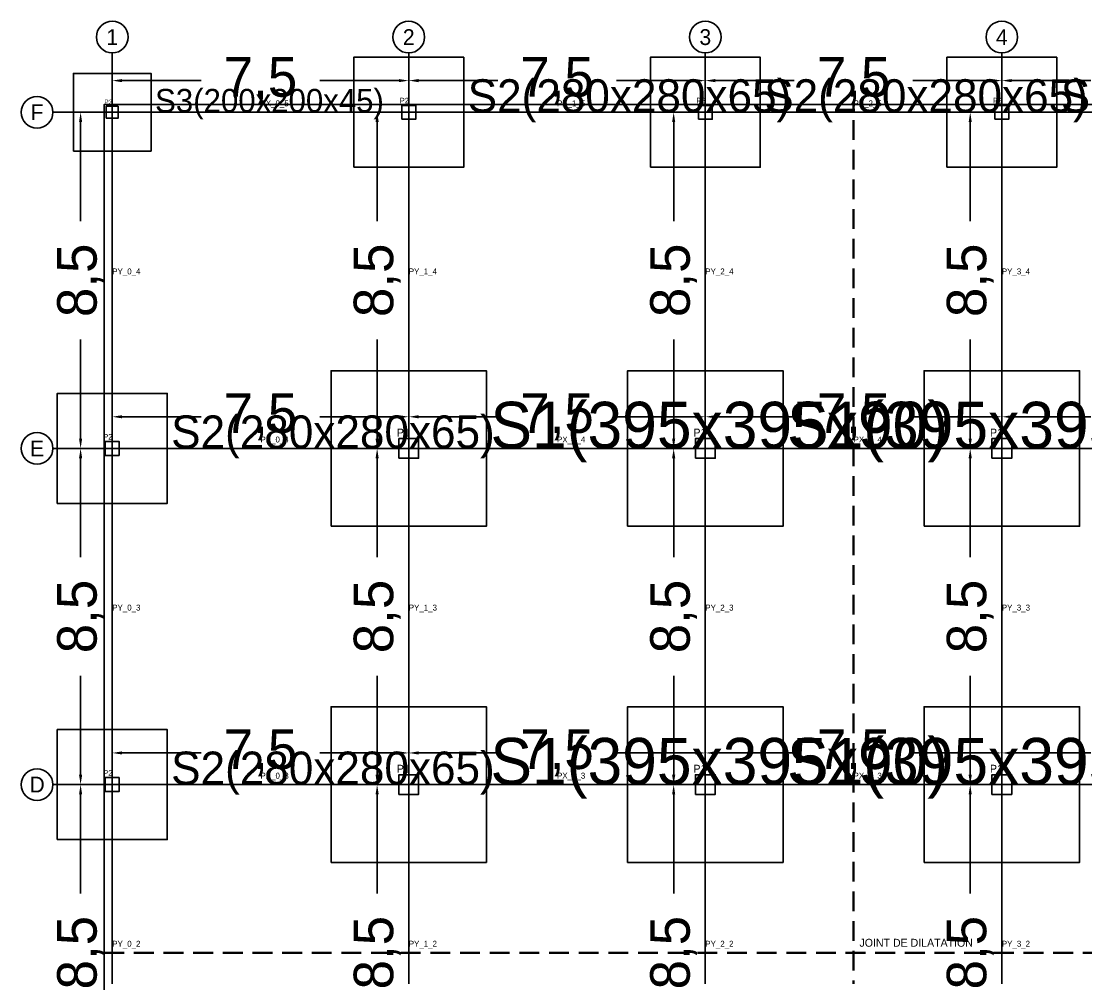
# Model space of a CAD drawing. Header units: metres. Extents: x -2.3 to 47.1, y -3.6 to 44.8.
# Drawn here: x -2.3 to 24.62, y 20.62 to 44.8 of the extents above; entities that cross this region are included whole.
import ezdxf
from ezdxf.enums import TextEntityAlignment as Align

# ---------------------------------------------------------------- set-up
doc = ezdxf.new("R2010")
doc.units = ezdxf.units.M
doc.linetypes.add('DASHED', pattern=[0.75, 0.5, -0.25])
for name, color, linetype in [('ANNOTATIONS', 7, 'Continuous'), ('AXES_REPERES', 9, 'Continuous'), ('CHAINAGE', 3, 'Continuous'), ('COTATIONS', 7, 'Continuous'), ('DALLAGE', 8, 'Continuous'), ('JOINTS_DILATATION', 30, 'DASHED'), ('POTEAUX', 1, 'Continuous'), ('POUTRES', 4, 'Continuous'), ('SEMELLES', 5, 'Continuous')]:
    doc.layers.add(name, color=color, linetype=linetype)
doc.dimstyles.get("Standard").update_dxf_attribs({"dimtxt": 2.5, "dimasz": 2.5, "dimexe": 1.25, "dimexo": 0.625, "dimtad": 1, "dimcen": 2.5, "dimazin": 3, "dimtfac": 1, "dimtmove": 0, "dimatfit": 3})

# ---------------------------------------------------------------- blocks, each defined once
blk = doc.blocks.new('_CLOSEDFILLED')
at = {"color": 0, "linetype": 'BYBLOCK'}
blk.add_solid([(-1, 0.16), (0, 0), (-1, -0.16)], dxfattribs=at)
blk = doc.blocks.new('*D6')
for p, q in [((0, 25.5), (-0.8, 25.5)), ((-0.8, 22.75), (-0.8, 25.25)), ((-0.8, 17.25), (-0.8, 19.75)), ((0, 17), (-0.8, 17))]:
    blk.add_line(p, q)
at = {"layer": 'Defpoints'}
for p in [(0, 25.5), (-0.8, 17), (0, 17)]:
    blk.add_point(p, dxfattribs=at)
at = {"layer": 'COTATIONS', "xscale": 0.25, "yscale": 0.25}
for p, rotation in [((-0.8, 25.5), 90), ((-0.8, 17), 270)]:
    blk.add_blockref('_CLOSEDFILLED', p, dxfattribs=dict(at, rotation=rotation))
at = {"layer": 'COTATIONS', "insert": (-0.8, 21.25), "char_height": 1, "attachment_point": 5, "rotation": 90}
blk.add_mtext('8,5', dxfattribs=at)
blk = doc.blocks.new('*D7')
for p, q in [((0, 25.5), (0, 26.3)), ((0.25, 26.3), (2.25, 26.3)), ((5.25, 26.3), (7.25, 26.3)), ((7.5, 25.5), (7.5, 26.3))]:
    blk.add_line(p, q)
at = {"layer": 'Defpoints'}
for p in [(0, 26.3), (0, 25.5), (7.5, 25.5)]:
    blk.add_point(p, dxfattribs=at)
at = {"layer": 'COTATIONS', "xscale": 0.25, "yscale": 0.25, "rotation": 180}
blk.add_blockref('_CLOSEDFILLED', (0, 26.3), dxfattribs=at)
at = {"layer": 'COTATIONS', "xscale": 0.25, "yscale": 0.25}
blk.add_blockref('_CLOSEDFILLED', (7.5, 26.3), dxfattribs=at)
at = {"layer": 'COTATIONS', "insert": (3.75, 26.3), "char_height": 1, "attachment_point": 5}
blk.add_mtext('7,5', dxfattribs=at)
blk = doc.blocks.new('*D8')
for p, q in [((0, 34), (-0.8, 34)), ((-0.8, 31.25), (-0.8, 33.75)), ((-0.8, 25.75), (-0.8, 28.25)), ((0, 25.5), (-0.8, 25.5))]:
    blk.add_line(p, q)
at = {"layer": 'Defpoints'}
for p in [(0, 34), (-0.8, 25.5), (0, 25.5)]:
    blk.add_point(p, dxfattribs=at)
at = {"layer": 'COTATIONS', "xscale": 0.25, "yscale": 0.25}
for p, rotation in [((-0.8, 34), 90), ((-0.8, 25.5), 270)]:
    blk.add_blockref('_CLOSEDFILLED', p, dxfattribs=dict(at, rotation=rotation))
at = {"layer": 'COTATIONS', "insert": (-0.8, 29.75), "char_height": 1, "attachment_point": 5, "rotation": 90}
blk.add_mtext('8,5', dxfattribs=at)
blk = doc.blocks.new('*D9')
for p, q in [((0, 34), (0, 34.8)), ((0.25, 34.8), (2.25, 34.8)), ((5.25, 34.8), (7.25, 34.8)), ((7.5, 34), (7.5, 34.8))]:
    blk.add_line(p, q)
at = {"layer": 'Defpoints'}
for p in [(0, 34.8), (0, 34), (7.5, 34)]:
    blk.add_point(p, dxfattribs=at)
at = {"layer": 'COTATIONS', "xscale": 0.25, "yscale": 0.25, "rotation": 180}
blk.add_blockref('_CLOSEDFILLED', (0, 34.8), dxfattribs=at)
at = {"layer": 'COTATIONS', "xscale": 0.25, "yscale": 0.25}
blk.add_blockref('_CLOSEDFILLED', (7.5, 34.8), dxfattribs=at)
at = {"layer": 'COTATIONS', "insert": (3.75, 34.8), "char_height": 1, "attachment_point": 5}
blk.add_mtext('7,5', dxfattribs=at)
blk = doc.blocks.new('*D10')
for p, q in [((0, 42.5), (-0.8, 42.5)), ((-0.8, 39.75), (-0.8, 42.25)), ((-0.8, 34.25), (-0.8, 36.75)), ((0, 34), (-0.8, 34))]:
    blk.add_line(p, q)
at = {"layer": 'Defpoints'}
for p in [(0, 42.5), (-0.8, 34), (0, 34)]:
    blk.add_point(p, dxfattribs=at)
at = {"layer": 'COTATIONS', "xscale": 0.25, "yscale": 0.25}
for p, rotation in [((-0.8, 42.5), 90), ((-0.8, 34), 270)]:
    blk.add_blockref('_CLOSEDFILLED', p, dxfattribs=dict(at, rotation=rotation))
at = {"layer": 'COTATIONS', "insert": (-0.8, 38.25), "char_height": 1, "attachment_point": 5, "rotation": 90}
blk.add_mtext('8,5', dxfattribs=at)
blk = doc.blocks.new('*D11')
for p, q in [((0, 42.5), (0, 43.3)), ((0.25, 43.3), (2.25, 43.3)), ((5.25, 43.3), (7.25, 43.3)), ((7.5, 42.5), (7.5, 43.3))]:
    blk.add_line(p, q)
at = {"layer": 'Defpoints'}
for p in [(0, 43.3), (0, 42.5), (7.5, 42.5)]:
    blk.add_point(p, dxfattribs=at)
at = {"layer": 'COTATIONS', "xscale": 0.25, "yscale": 0.25, "rotation": 180}
blk.add_blockref('_CLOSEDFILLED', (0, 43.3), dxfattribs=at)
at = {"layer": 'COTATIONS', "xscale": 0.25, "yscale": 0.25}
blk.add_blockref('_CLOSEDFILLED', (7.5, 43.3), dxfattribs=at)
at = {"layer": 'COTATIONS', "insert": (3.75, 43.3), "char_height": 1, "attachment_point": 5}
blk.add_mtext('7,5', dxfattribs=at)
blk = doc.blocks.new('*D17')
for p, q in [((7.5, 25.5), (6.7, 25.5)), ((6.7, 22.75), (6.7, 25.25)), ((6.7, 17.25), (6.7, 19.75)), ((7.5, 17), (6.7, 17))]:
    blk.add_line(p, q)
at = {"layer": 'Defpoints'}
for p in [(7.5, 25.5), (6.7, 17), (7.5, 17)]:
    blk.add_point(p, dxfattribs=at)
at = {"layer": 'COTATIONS', "xscale": 0.25, "yscale": 0.25}
for p, rotation in [((6.7, 25.5), 90), ((6.7, 17), 270)]:
    blk.add_blockref('_CLOSEDFILLED', p, dxfattribs=dict(at, rotation=rotation))
at = {"layer": 'COTATIONS', "insert": (6.7, 21.25), "char_height": 1, "attachment_point": 5, "rotation": 90}
blk.add_mtext('8,5', dxfattribs=at)
blk = doc.blocks.new('*D18')
for p, q in [((7.5, 25.5), (7.5, 26.3)), ((7.75, 26.3), (9.75, 26.3)), ((12.75, 26.3), (14.75, 26.3)), ((15, 25.5), (15, 26.3))]:
    blk.add_line(p, q)
at = {"layer": 'Defpoints'}
for p in [(7.5, 26.3), (7.5, 25.5), (15, 25.5)]:
    blk.add_point(p, dxfattribs=at)
at = {"layer": 'COTATIONS', "xscale": 0.25, "yscale": 0.25, "rotation": 180}
blk.add_blockref('_CLOSEDFILLED', (7.5, 26.3), dxfattribs=at)
at = {"layer": 'COTATIONS', "xscale": 0.25, "yscale": 0.25}
blk.add_blockref('_CLOSEDFILLED', (15, 26.3), dxfattribs=at)
at = {"layer": 'COTATIONS', "insert": (11.25, 26.3), "char_height": 1, "attachment_point": 5}
blk.add_mtext('7,5', dxfattribs=at)
blk = doc.blocks.new('*D19')
for p, q in [((7.5, 34), (6.7, 34)), ((6.7, 31.25), (6.7, 33.75)), ((6.7, 25.75), (6.7, 28.25)), ((7.5, 25.5), (6.7, 25.5))]:
    blk.add_line(p, q)
at = {"layer": 'Defpoints'}
for p in [(7.5, 34), (6.7, 25.5), (7.5, 25.5)]:
    blk.add_point(p, dxfattribs=at)
at = {"layer": 'COTATIONS', "xscale": 0.25, "yscale": 0.25}
for p, rotation in [((6.7, 34), 90), ((6.7, 25.5), 270)]:
    blk.add_blockref('_CLOSEDFILLED', p, dxfattribs=dict(at, rotation=rotation))
at = {"layer": 'COTATIONS', "insert": (6.7, 29.75), "char_height": 1, "attachment_point": 5, "rotation": 90}
blk.add_mtext('8,5', dxfattribs=at)
blk = doc.blocks.new('*D20')
for p, q in [((7.5, 34), (7.5, 34.8)), ((7.75, 34.8), (9.75, 34.8)), ((12.75, 34.8), (14.75, 34.8)), ((15, 34), (15, 34.8))]:
    blk.add_line(p, q)
at = {"layer": 'Defpoints'}
for p in [(7.5, 34.8), (7.5, 34), (15, 34)]:
    blk.add_point(p, dxfattribs=at)
at = {"layer": 'COTATIONS', "xscale": 0.25, "yscale": 0.25, "rotation": 180}
blk.add_blockref('_CLOSEDFILLED', (7.5, 34.8), dxfattribs=at)
at = {"layer": 'COTATIONS', "xscale": 0.25, "yscale": 0.25}
blk.add_blockref('_CLOSEDFILLED', (15, 34.8), dxfattribs=at)
at = {"layer": 'COTATIONS', "insert": (11.25, 34.8), "char_height": 1, "attachment_point": 5}
blk.add_mtext('7,5', dxfattribs=at)
blk = doc.blocks.new('*D21')
for p, q in [((7.5, 42.5), (6.7, 42.5)), ((6.7, 39.75), (6.7, 42.25)), ((6.7, 34.25), (6.7, 36.75)), ((7.5, 34), (6.7, 34))]:
    blk.add_line(p, q)
at = {"layer": 'Defpoints'}
for p in [(7.5, 42.5), (6.7, 34), (7.5, 34)]:
    blk.add_point(p, dxfattribs=at)
at = {"layer": 'COTATIONS', "xscale": 0.25, "yscale": 0.25}
for p, rotation in [((6.7, 42.5), 90), ((6.7, 34), 270)]:
    blk.add_blockref('_CLOSEDFILLED', p, dxfattribs=dict(at, rotation=rotation))
at = {"layer": 'COTATIONS', "insert": (6.7, 38.25), "char_height": 1, "attachment_point": 5, "rotation": 90}
blk.add_mtext('8,5', dxfattribs=at)
blk = doc.blocks.new('*D22')
for p, q in [((7.5, 42.5), (7.5, 43.3)), ((7.75, 43.3), (9.75, 43.3)), ((12.75, 43.3), (14.75, 43.3)), ((15, 42.5), (15, 43.3))]:
    blk.add_line(p, q)
at = {"layer": 'Defpoints'}
for p in [(7.5, 43.3), (7.5, 42.5), (15, 42.5)]:
    blk.add_point(p, dxfattribs=at)
at = {"layer": 'COTATIONS', "xscale": 0.25, "yscale": 0.25, "rotation": 180}
blk.add_blockref('_CLOSEDFILLED', (7.5, 43.3), dxfattribs=at)
at = {"layer": 'COTATIONS', "xscale": 0.25, "yscale": 0.25}
blk.add_blockref('_CLOSEDFILLED', (15, 43.3), dxfattribs=at)
at = {"layer": 'COTATIONS', "insert": (11.25, 43.3), "char_height": 1, "attachment_point": 5}
blk.add_mtext('7,5', dxfattribs=at)
blk = doc.blocks.new('*D28')
for p, q in [((15, 25.5), (14.2, 25.5)), ((14.2, 22.75), (14.2, 25.25)), ((14.2, 17.25), (14.2, 19.75)), ((15, 17), (14.2, 17))]:
    blk.add_line(p, q)
at = {"layer": 'Defpoints'}
for p in [(15, 25.5), (14.2, 17), (15, 17)]:
    blk.add_point(p, dxfattribs=at)
at = {"layer": 'COTATIONS', "xscale": 0.25, "yscale": 0.25}
for p, rotation in [((14.2, 25.5), 90), ((14.2, 17), 270)]:
    blk.add_blockref('_CLOSEDFILLED', p, dxfattribs=dict(at, rotation=rotation))
at = {"layer": 'COTATIONS', "insert": (14.2, 21.25), "char_height": 1, "attachment_point": 5, "rotation": 90}
blk.add_mtext('8,5', dxfattribs=at)
blk = doc.blocks.new('*D29')
for p, q in [((15, 25.5), (15, 26.3)), ((15.25, 26.3), (17.25, 26.3)), ((20.25, 26.3), (22.25, 26.3)), ((22.5, 25.5), (22.5, 26.3))]:
    blk.add_line(p, q)
at = {"layer": 'Defpoints'}
for p in [(15, 26.3), (15, 25.5), (22.5, 25.5)]:
    blk.add_point(p, dxfattribs=at)
at = {"layer": 'COTATIONS', "xscale": 0.25, "yscale": 0.25, "rotation": 180}
blk.add_blockref('_CLOSEDFILLED', (15, 26.3), dxfattribs=at)
at = {"layer": 'COTATIONS', "xscale": 0.25, "yscale": 0.25}
blk.add_blockref('_CLOSEDFILLED', (22.5, 26.3), dxfattribs=at)
at = {"layer": 'COTATIONS', "insert": (18.75, 26.3), "char_height": 1, "attachment_point": 5}
blk.add_mtext('7,5', dxfattribs=at)
blk = doc.blocks.new('*D30')
for p, q in [((15, 34), (14.2, 34)), ((14.2, 31.25), (14.2, 33.75)), ((14.2, 25.75), (14.2, 28.25)), ((15, 25.5), (14.2, 25.5))]:
    blk.add_line(p, q)
at = {"layer": 'Defpoints'}
for p in [(15, 34), (14.2, 25.5), (15, 25.5)]:
    blk.add_point(p, dxfattribs=at)
at = {"layer": 'COTATIONS', "xscale": 0.25, "yscale": 0.25}
for p, rotation in [((14.2, 34), 90), ((14.2, 25.5), 270)]:
    blk.add_blockref('_CLOSEDFILLED', p, dxfattribs=dict(at, rotation=rotation))
at = {"layer": 'COTATIONS', "insert": (14.2, 29.75), "char_height": 1, "attachment_point": 5, "rotation": 90}
blk.add_mtext('8,5', dxfattribs=at)
blk = doc.blocks.new('*D31')
for p, q in [((15, 34), (15, 34.8)), ((15.25, 34.8), (17.25, 34.8)), ((20.25, 34.8), (22.25, 34.8)), ((22.5, 34), (22.5, 34.8))]:
    blk.add_line(p, q)
at = {"layer": 'Defpoints'}
for p in [(15, 34.8), (15, 34), (22.5, 34)]:
    blk.add_point(p, dxfattribs=at)
at = {"layer": 'COTATIONS', "xscale": 0.25, "yscale": 0.25, "rotation": 180}
blk.add_blockref('_CLOSEDFILLED', (15, 34.8), dxfattribs=at)
at = {"layer": 'COTATIONS', "xscale": 0.25, "yscale": 0.25}
blk.add_blockref('_CLOSEDFILLED', (22.5, 34.8), dxfattribs=at)
at = {"layer": 'COTATIONS', "insert": (18.75, 34.8), "char_height": 1, "attachment_point": 5}
blk.add_mtext('7,5', dxfattribs=at)
blk = doc.blocks.new('*D32')
for p, q in [((15, 42.5), (14.2, 42.5)), ((14.2, 39.75), (14.2, 42.25)), ((14.2, 34.25), (14.2, 36.75)), ((15, 34), (14.2, 34))]:
    blk.add_line(p, q)
at = {"layer": 'Defpoints'}
for p in [(15, 42.5), (14.2, 34), (15, 34)]:
    blk.add_point(p, dxfattribs=at)
at = {"layer": 'COTATIONS', "xscale": 0.25, "yscale": 0.25}
for p, rotation in [((14.2, 42.5), 90), ((14.2, 34), 270)]:
    blk.add_blockref('_CLOSEDFILLED', p, dxfattribs=dict(at, rotation=rotation))
at = {"layer": 'COTATIONS', "insert": (14.2, 38.25), "char_height": 1, "attachment_point": 5, "rotation": 90}
blk.add_mtext('8,5', dxfattribs=at)
blk = doc.blocks.new('*D33')
for p, q in [((15, 42.5), (15, 43.3)), ((15.25, 43.3), (17.25, 43.3)), ((20.25, 43.3), (22.25, 43.3)), ((22.5, 42.5), (22.5, 43.3))]:
    blk.add_line(p, q)
at = {"layer": 'Defpoints'}
for p in [(15, 43.3), (15, 42.5), (22.5, 42.5)]:
    blk.add_point(p, dxfattribs=at)
at = {"layer": 'COTATIONS', "xscale": 0.25, "yscale": 0.25, "rotation": 180}
blk.add_blockref('_CLOSEDFILLED', (15, 43.3), dxfattribs=at)
at = {"layer": 'COTATIONS', "xscale": 0.25, "yscale": 0.25}
blk.add_blockref('_CLOSEDFILLED', (22.5, 43.3), dxfattribs=at)
at = {"layer": 'COTATIONS', "insert": (18.75, 43.3), "char_height": 1, "attachment_point": 5}
blk.add_mtext('7,5', dxfattribs=at)
blk = doc.blocks.new('*D39')
for p, q in [((22.5, 25.5), (21.7, 25.5)), ((21.7, 22.75), (21.7, 25.25)), ((21.7, 17.25), (21.7, 19.75)), ((22.5, 17), (21.7, 17))]:
    blk.add_line(p, q)
at = {"layer": 'Defpoints'}
for p in [(22.5, 25.5), (21.7, 17), (22.5, 17)]:
    blk.add_point(p, dxfattribs=at)
at = {"layer": 'COTATIONS', "xscale": 0.25, "yscale": 0.25}
for p, rotation in [((21.7, 25.5), 90), ((21.7, 17), 270)]:
    blk.add_blockref('_CLOSEDFILLED', p, dxfattribs=dict(at, rotation=rotation))
at = {"layer": 'COTATIONS', "insert": (21.7, 21.25), "char_height": 1, "attachment_point": 5, "rotation": 90}
blk.add_mtext('8,5', dxfattribs=at)
blk = doc.blocks.new('*D40')
for p, q in [((22.5, 25.5), (22.5, 26.3)), ((22.75, 26.3), (24.75, 26.3)), ((27.75, 26.3), (29.75, 26.3)), ((30, 25.5), (30, 26.3))]:
    blk.add_line(p, q)
at = {"layer": 'Defpoints'}
for p in [(22.5, 26.3), (22.5, 25.5), (30, 25.5)]:
    blk.add_point(p, dxfattribs=at)
at = {"layer": 'COTATIONS', "xscale": 0.25, "yscale": 0.25, "rotation": 180}
blk.add_blockref('_CLOSEDFILLED', (22.5, 26.3), dxfattribs=at)
at = {"layer": 'COTATIONS', "xscale": 0.25, "yscale": 0.25}
blk.add_blockref('_CLOSEDFILLED', (30, 26.3), dxfattribs=at)
at = {"layer": 'COTATIONS', "insert": (26.25, 26.3), "char_height": 1, "attachment_point": 5}
blk.add_mtext('7,5', dxfattribs=at)
blk = doc.blocks.new('*D41')
for p, q in [((22.5, 34), (21.7, 34)), ((21.7, 31.25), (21.7, 33.75)), ((21.7, 25.75), (21.7, 28.25)), ((22.5, 25.5), (21.7, 25.5))]:
    blk.add_line(p, q)
at = {"layer": 'Defpoints'}
for p in [(22.5, 34), (21.7, 25.5), (22.5, 25.5)]:
    blk.add_point(p, dxfattribs=at)
at = {"layer": 'COTATIONS', "xscale": 0.25, "yscale": 0.25}
for p, rotation in [((21.7, 34), 90), ((21.7, 25.5), 270)]:
    blk.add_blockref('_CLOSEDFILLED', p, dxfattribs=dict(at, rotation=rotation))
at = {"layer": 'COTATIONS', "insert": (21.7, 29.75), "char_height": 1, "attachment_point": 5, "rotation": 90}
blk.add_mtext('8,5', dxfattribs=at)
blk = doc.blocks.new('*D42')
for p, q in [((22.5, 34), (22.5, 34.8)), ((22.75, 34.8), (24.75, 34.8)), ((27.75, 34.8), (29.75, 34.8)), ((30, 34), (30, 34.8))]:
    blk.add_line(p, q)
at = {"layer": 'Defpoints'}
for p in [(22.5, 34.8), (22.5, 34), (30, 34)]:
    blk.add_point(p, dxfattribs=at)
at = {"layer": 'COTATIONS', "xscale": 0.25, "yscale": 0.25, "rotation": 180}
blk.add_blockref('_CLOSEDFILLED', (22.5, 34.8), dxfattribs=at)
at = {"layer": 'COTATIONS', "xscale": 0.25, "yscale": 0.25}
blk.add_blockref('_CLOSEDFILLED', (30, 34.8), dxfattribs=at)
at = {"layer": 'COTATIONS', "insert": (26.25, 34.8), "char_height": 1, "attachment_point": 5}
blk.add_mtext('7,5', dxfattribs=at)
blk = doc.blocks.new('*D43')
for p, q in [((22.5, 42.5), (21.7, 42.5)), ((21.7, 39.75), (21.7, 42.25)), ((21.7, 34.25), (21.7, 36.75)), ((22.5, 34), (21.7, 34))]:
    blk.add_line(p, q)
at = {"layer": 'Defpoints'}
for p in [(22.5, 42.5), (21.7, 34), (22.5, 34)]:
    blk.add_point(p, dxfattribs=at)
at = {"layer": 'COTATIONS', "xscale": 0.25, "yscale": 0.25}
for p, rotation in [((21.7, 42.5), 90), ((21.7, 34), 270)]:
    blk.add_blockref('_CLOSEDFILLED', p, dxfattribs=dict(at, rotation=rotation))
at = {"layer": 'COTATIONS', "insert": (21.7, 38.25), "char_height": 1, "attachment_point": 5, "rotation": 90}
blk.add_mtext('8,5', dxfattribs=at)
blk = doc.blocks.new('*D44')
for p, q in [((22.5, 42.5), (22.5, 43.3)), ((22.75, 43.3), (24.75, 43.3)), ((27.75, 43.3), (29.75, 43.3)), ((30, 42.5), (30, 43.3))]:
    blk.add_line(p, q)
at = {"layer": 'Defpoints'}
for p in [(22.5, 43.3), (22.5, 42.5), (30, 42.5)]:
    blk.add_point(p, dxfattribs=at)
at = {"layer": 'COTATIONS', "xscale": 0.25, "yscale": 0.25, "rotation": 180}
blk.add_blockref('_CLOSEDFILLED', (22.5, 43.3), dxfattribs=at)
at = {"layer": 'COTATIONS', "xscale": 0.25, "yscale": 0.25}
blk.add_blockref('_CLOSEDFILLED', (30, 43.3), dxfattribs=at)
at = {"layer": 'COTATIONS', "insert": (26.25, 43.3), "char_height": 1, "attachment_point": 5}
blk.add_mtext('7,5', dxfattribs=at)

msp = doc.modelspace()

# ---------------------------------------------------------------- linework, layer by layer
at = {"layer": 'AXES_REPERES'}
for p, q in [((0, -1.5), (0, 44)), ((7.5, -1.5), (7.5, 44)), ((15, -1.5), (15, 44)), ((22.5, -1.5), (22.5, 44)), ((-1.5, 42.5), (39, 42.5)), ((-1.5, 34), (39, 34)), ((-1.5, 25.5), (39, 25.5))]:
    msp.add_line(p, q, dxfattribs=at)
for centre in [(0, 44.4), (7.5, 44.4), (15, 44.4), (22.5, 44.4), (-1.9, 42.5), (-1.9, 34), (-1.9, 25.5)]:
    msp.add_circle(centre, 0.4, dxfattribs=at)
at = {"layer": 'CHAINAGE'}
for p, q in [((0, 34), (0, 42.5)), ((0, 42.5), (7.5, 42.5)), ((7.5, 34), (7.5, 42.5)), ((7.5, 42.5), (15, 42.5)), ((15, 34), (15, 42.5)), ((15, 42.5), (22.5, 42.5)), ((22.5, 34), (22.5, 42.5)), ((22.5, 42.5), (30, 42.5)), ((0, 25.5), (0, 34)), ((0, 34), (7.5, 34)), ((7.5, 25.5), (7.5, 34)), ((7.5, 34), (15, 34)), ((15, 25.5), (15, 34)), ((15, 34), (22.5, 34)), ((22.5, 25.5), (22.5, 34)), ((22.5, 34), (30, 34)), ((0, 17), (0, 25.5)), ((0, 25.5), (7.5, 25.5)), ((7.5, 17), (7.5, 25.5)), ((7.5, 25.5), (15, 25.5)), ((15, 17), (15, 25.5)), ((15, 25.5), (22.5, 25.5)), ((22.5, 17), (22.5, 25.5)), ((22.5, 25.5), (30, 25.5))]:
    msp.add_line(p, q, dxfattribs=at)
at = {"layer": 'DALLAGE'}
msp.add_lwpolyline([(-0.2, -0.2), (37.7, -0.2), (37.7, 42.7), (-0.2, 42.7), (-0.2, -0.2)], dxfattribs=at)
at = {"layer": 'JOINTS_DILATATION', "lineweight": 35}
for p, q in [((18.75, -0.2), (18.75, 42.7)), ((-0.2, 21.25), (37.7, 21.25))]:
    msp.add_line(p, q, dxfattribs=at)
at = {"layer": 'POTEAUX'}
for points in [[(-0.15, 42.35), (0.15, 42.35), (0.15, 42.65), (-0.15, 42.65), (-0.15, 42.35)], [(7.325, 42.325), (7.675, 42.325), (7.675, 42.675), (7.325, 42.675), (7.325, 42.325)], [(14.825, 42.325), (15.175, 42.325), (15.175, 42.675), (14.825, 42.675), (14.825, 42.325)], [(22.325, 42.325), (22.675, 42.325), (22.675, 42.675), (22.325, 42.675), (22.325, 42.325)], [(7.25, 33.75), (7.75, 33.75), (7.75, 34.25), (7.25, 34.25), (7.25, 33.75)], [(14.75, 33.75), (15.25, 33.75), (15.25, 34.25), (14.75, 34.25), (14.75, 33.75)], [(22.25, 33.75), (22.75, 33.75), (22.75, 34.25), (22.25, 34.25), (22.25, 33.75)], [(-0.175, 33.825), (0.175, 33.825), (0.175, 34.175), (-0.175, 34.175), (-0.175, 33.825)], [(-0.175, 25.325), (0.175, 25.325), (0.175, 25.675), (-0.175, 25.675), (-0.175, 25.325)], [(7.25, 25.25), (7.75, 25.25), (7.75, 25.75), (7.25, 25.75), (7.25, 25.25)], [(14.75, 25.25), (15.25, 25.25), (15.25, 25.75), (14.75, 25.75), (14.75, 25.25)], [(22.25, 25.25), (22.75, 25.25), (22.75, 25.75), (22.25, 25.75), (22.25, 25.25)]]:
    msp.add_lwpolyline(points, dxfattribs=at)
at = {"layer": 'POUTRES'}
for p, q in [((0, 42.5), (7.5, 42.5)), ((0, 34), (0, 42.5)), ((7.5, 42.5), (15, 42.5)), ((7.5, 34), (7.5, 42.5)), ((15, 42.5), (22.5, 42.5)), ((15, 34), (15, 42.5)), ((22.5, 42.5), (30, 42.5)), ((22.5, 34), (22.5, 42.5)), ((0, 34), (7.5, 34)), ((0, 25.5), (0, 34)), ((7.5, 34), (15, 34)), ((7.5, 25.5), (7.5, 34)), ((15, 34), (22.5, 34)), ((15, 25.5), (15, 34)), ((22.5, 34), (30, 34)), ((22.5, 25.5), (22.5, 34)), ((0, 25.5), (7.5, 25.5)), ((0, 17), (0, 25.5)), ((7.5, 25.5), (15, 25.5)), ((7.5, 17), (7.5, 25.5)), ((15, 25.5), (22.5, 25.5)), ((15, 17), (15, 25.5)), ((22.5, 25.5), (30, 25.5)), ((22.5, 17), (22.5, 25.5))]:
    msp.add_line(p, q, dxfattribs=at)
at = {"layer": 'SEMELLES'}
for points in [[(6.11, 41.11), (8.89, 41.11), (8.89, 43.89), (6.11, 43.89), (6.11, 41.11)], [(13.61, 41.11), (16.39, 41.11), (16.39, 43.89), (13.61, 43.89), (13.61, 41.11)], [(21.11, 41.11), (23.89, 41.11), (23.89, 43.89), (21.11, 43.89), (21.11, 41.11)], [(-0.983, 41.517), (0.983, 41.517), (0.983, 43.483), (-0.983, 43.483), (-0.983, 41.517)], [(5.534, 32.034), (9.466, 32.034), (9.466, 35.966), (5.534, 35.966), (5.534, 32.034)], [(13.034, 32.034), (16.966, 32.034), (16.966, 35.966), (13.034, 35.966), (13.034, 32.034)], [(20.534, 32.034), (24.466, 32.034), (24.466, 35.966), (20.534, 35.966), (20.534, 32.034)], [(-1.39, 32.61), (1.39, 32.61), (1.39, 35.39), (-1.39, 35.39), (-1.39, 32.61)], [(5.534, 23.534), (9.466, 23.534), (9.466, 27.466), (5.534, 27.466), (5.534, 23.534)], [(13.034, 23.534), (16.966, 23.534), (16.966, 27.466), (13.034, 27.466), (13.034, 23.534)], [(20.534, 23.534), (24.466, 23.534), (24.466, 27.466), (20.534, 27.466), (20.534, 23.534)], [(-1.39, 24.11), (1.39, 24.11), (1.39, 26.89), (-1.39, 26.89), (-1.39, 24.11)]]:
    msp.add_lwpolyline(points, dxfattribs=at)

# ---------------------------------------------------------------- texts
at = {"layer": 'ANNOTATIONS'}
for s, height, p in [('S2(280x280x65)', 0.834, (8.99, 42.5)), ('S2(280x280x65)', 0.834, (16.49, 42.5)), ('S2(280x280x65)', 0.834, (23.99, 42.5)), ('S3(200x200x45)', 0.5898, (1.083, 42.5)), ('S1(395x395x90)', 1.1796, (9.566, 34)), ('S1(395x395x90)', 1.1796, (17.066, 34)), ('S2(280x280x65)', 0.834, (1.49, 34)), ('S1(395x395x90)', 1.1796, (9.566, 25.5)), ('S1(395x395x90)', 1.1796, (17.066, 25.5)), ('S2(280x280x65)', 0.834, (1.49, 25.5))]:
    msp.add_text(s, height=height, dxfattribs=at).set_placement(p)
at = {"layer": 'AXES_REPERES'}
for s, p in [('1', (0, 44.4)), ('2', (7.5, 44.4)), ('3', (15, 44.4)), ('4', (22.5, 44.4)), ('F', (-1.9, 42.5)), ('E', (-1.9, 34)), ('D', (-1.9, 25.5))]:
    msp.add_text(s, height=0.4, dxfattribs=at).set_placement(p, align=Align.MIDDLE_CENTER)
at = {"layer": 'JOINTS_DILATATION'}
msp.add_text('JOINT DE DILATATION', height=0.2, dxfattribs=at).set_placement((18.9, 21.4))
msp.add_text('JOINT DE DILATATION', height=0.2, dxfattribs=at).set_placement((18.9, 21.4))
at = {"layer": 'POTEAUX'}
for s, height, p in [('P3', 0.12, (-0.2, 42.7)), ('P2', 0.14, (7.275, 42.725)), ('P2', 0.14, (14.775, 42.725)), ('P2', 0.14, (22.275, 42.725)), ('P1', 0.2, (7.2, 34.3)), ('P1', 0.2, (14.7, 34.3)), ('P1', 0.2, (22.2, 34.3)), ('P2', 0.14, (-0.225, 34.225)), ('P2', 0.14, (-0.225, 25.725)), ('P1', 0.2, (7.2, 25.8)), ('P1', 0.2, (14.7, 25.8)), ('P1', 0.2, (22.2, 25.8))]:
    msp.add_text(s, height=height, dxfattribs=at).set_placement(p)
at = {"layer": 'POUTRES'}
for s, p in [('PX_0_5', (3.75, 42.65)), ('PX_1_5', (11.25, 42.65)), ('PX_2_5', (18.75, 42.65)), ('PY_0_4', (0, 38.4)), ('PY_1_4', (7.5, 38.4)), ('PY_2_4', (15, 38.4)), ('PY_3_4', (22.5, 38.4)), ('PX_0_4', (3.75, 34.15)), ('PX_1_4', (11.25, 34.15)), ('PX_2_4', (18.75, 34.15)), ('PY_0_3', (0, 29.9)), ('PY_1_3', (7.5, 29.9)), ('PY_2_3', (15, 29.9)), ('PY_3_3', (22.5, 29.9)), ('PX_0_3', (3.75, 25.65)), ('PX_1_3', (11.25, 25.65)), ('PX_2_3', (18.75, 25.65)), ('PY_0_2', (0, 21.4)), ('PY_1_2', (7.5, 21.4)), ('PY_2_2', (15, 21.4)), ('PY_3_2', (22.5, 21.4))]:
    msp.add_text(s, height=0.15, dxfattribs=at).set_placement(p)

# ---------------------------------------------------------------- dimensions: what is measured, and where the dimension line sits
at = {"layer": 'COTATIONS'}
for base, p1, p2, picture, middle in [((0, 43.3), (0, 42.5), (7.5, 42.5), '*D11', (3.75, 43.3)), ((7.5, 43.3), (7.5, 42.5), (15, 42.5), '*D22', (11.25, 43.3)), ((15, 43.3), (15, 42.5), (22.5, 42.5), '*D33', (18.75, 43.3)), ((22.5, 43.3), (22.5, 42.5), (30, 42.5), '*D44', (26.25, 43.3)), ((0, 34.8), (0, 34), (7.5, 34), '*D9', (3.75, 34.8)), ((7.5, 34.8), (7.5, 34), (15, 34), '*D20', (11.25, 34.8)), ((15, 34.8), (15, 34), (22.5, 34), '*D31', (18.75, 34.8)), ((22.5, 34.8), (22.5, 34), (30, 34), '*D42', (26.25, 34.8)), ((0, 26.3), (0, 25.5), (7.5, 25.5), '*D7', (3.75, 26.3)), ((7.5, 26.3), (7.5, 25.5), (15, 25.5), '*D18', (11.25, 26.3)), ((15, 26.3), (15, 25.5), (22.5, 25.5), '*D29', (18.75, 26.3)), ((22.5, 26.3), (22.5, 25.5), (30, 25.5), '*D40', (26.25, 26.3))]:
    dim = msp.add_linear_dim(base=base, p1=p1, p2=p2, dimstyle='Standard', dxfattribs=at)
    dim.commit()
    dim.dimension.update_dxf_attribs({"geometry": picture, "text_midpoint": middle})
for base, p1, p2, picture, middle in [((-0.8, 34), (0, 34), (0, 42.5), '*D10', (-0.8, 38.25)), ((6.7, 34), (7.5, 34), (7.5, 42.5), '*D21', (6.7, 38.25)), ((14.2, 34), (15, 34), (15, 42.5), '*D32', (14.2, 38.25)), ((21.7, 34), (22.5, 34), (22.5, 42.5), '*D43', (21.7, 38.25)), ((-0.8, 25.5), (0, 25.5), (0, 34), '*D8', (-0.8, 29.75)), ((6.7, 25.5), (7.5, 25.5), (7.5, 34), '*D19', (6.7, 29.75)), ((14.2, 25.5), (15, 25.5), (15, 34), '*D30', (14.2, 29.75)), ((21.7, 25.5), (22.5, 25.5), (22.5, 34), '*D41', (21.7, 29.75)), ((-0.8, 17), (0, 17), (0, 25.5), '*D6', (-0.8, 21.25)), ((6.7, 17), (7.5, 17), (7.5, 25.5), '*D17', (6.7, 21.25)), ((14.2, 17), (15, 17), (15, 25.5), '*D28', (14.2, 21.25)), ((21.7, 17), (22.5, 17), (22.5, 25.5), '*D39', (21.7, 21.25))]:
    dim = msp.add_linear_dim(base=base, p1=p1, p2=p2, angle=90, dimstyle='Standard', dxfattribs=at)
    dim.commit()
    dim.dimension.update_dxf_attribs({"geometry": picture, "text_midpoint": middle})

doc.saveas('drawing.dxf')
